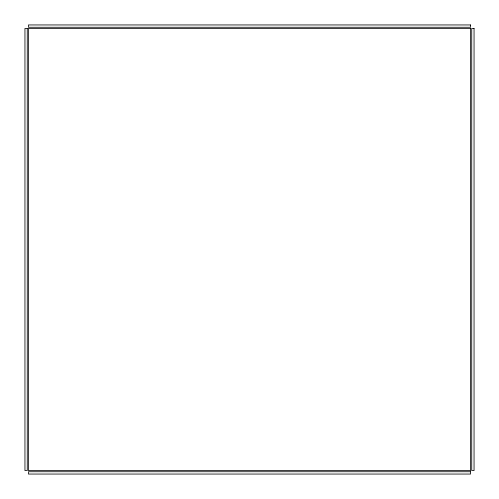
<?xml version="1.0" encoding="UTF-8"?>
<svg xmlns="http://www.w3.org/2000/svg" width="499" height="499" viewBox="0 0 499 499"><rect width="100%" height="100%" fill="white"/><g stroke="black" fill="none" stroke-linecap="round" stroke-linejoin="round"><path stroke-width="0.75" d="M470.576 24.95L28.424 24.95L28.424 27.264L470.576 27.264L470.576 24.95M27.264 28.424L24.95 28.424L24.95 470.576L27.264 470.576L27.264 28.424M470.576 28.424L28.424 28.424L28.424 470.576L470.576 470.576L470.576 28.424M474.05 28.424L471.736 28.424L471.736 470.576L474.05 470.576L474.05 28.424M470.576 471.736L28.424 471.736L28.424 474.05L470.576 474.05L470.576 471.736"/></g></svg>
